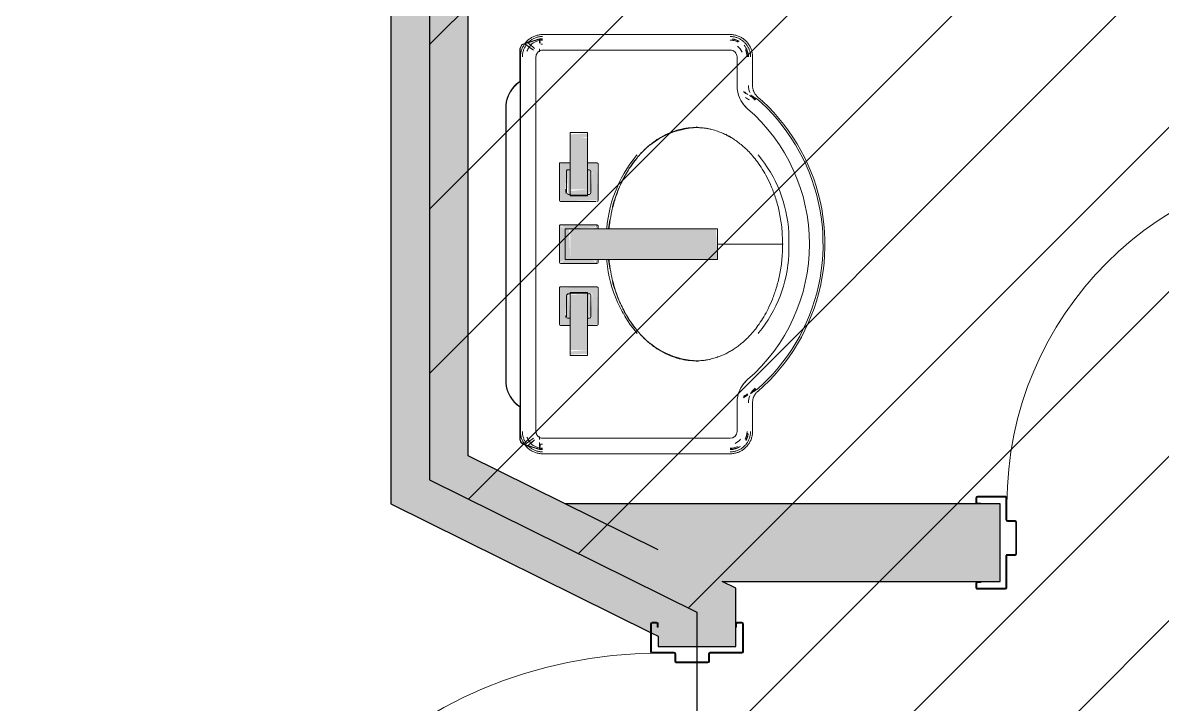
# Model space of a CAD drawing. Header units: inches. Extents: x -356 to 6227, y -17 to 1548.
# Drawn here: x 2505.5 to 2579.1, y 1205.7 to 1249.6 of the extents above; entities that cross this region are included whole.
import ezdxf

# ---------------------------------------------------------------- set-up
doc = ezdxf.new("R2010")
doc.units = ezdxf.units.IN
doc.header["$MEASUREMENT"] = 0
for name, color, linetype, lineweight in [('A-DETL-GENF-1', 8, 'Continuous', 9), ('A-DETL-WIDE', 214, 'Continuous', 25), ('A-DOOR', 31, 'Continuous', 9), ('A-DOOR-FRAM', 31, 'Continuous', 13), ('I-WALL', 2, 'Continuous', 9), ('I-WALL-1', 2, 'Continuous', 25), ('P-SANR-FIXT', 6, 'Continuous', 9)]:
    doc.layers.add(name, color=color, linetype=linetype, lineweight=lineweight)

# ---------------------------------------------------------------- blocks, each defined once
blk = doc.blocks.new('Hollow Metal Frame - 30 x 84-760306-AREA DIAGRAM - 2ND FLOOR - EXISTING')
at = {"layer": 'A-DOOR'}
for p, q in [((-11, -2.5), (-9.875, -2.5)), ((-11, -24.5), (-11, -2.5)), ((-9.875, -2.5), (-9.875, -24.5)), ((-9.875, -24.5), (-11, -24.5))]:
    blk.add_line(p, q, dxfattribs=at)
blk.add_arc((-11, -2.5), 22, 270, 360, dxfattribs=at)
at = {"layer": 'A-DOOR-FRAM'}
for p, q in [((-11.101, 3.001), (-12.899, 3.001)), ((12.899, 3.001), (11.101, 3.001)), ((-13, 2.9), (-13, 2.604)), ((-12.939, 2.604), (-12.939, 2.9)), ((-12.899, 2.94), (-11.101, 2.94)), ((-12.688, 2.564), (-12.899, 2.564)), ((-12.899, 2.503), (-12.688, 2.503)), ((-12.688, 2.503), (-12.688, 2.564)), ((-11.061, 2.9), (-11.061, 0.854)), ((-11, 0.854), (-11, 2.9)), ((11, 2.9), (11, 0.854)), ((11.061, 0.854), (11.061, 2.9)), ((11.101, 2.94), (12.899, 2.94)), ((12.687, 2.564), (12.687, 2.503)), ((12.899, 2.564), (12.687, 2.564)), ((12.687, 2.503), (12.899, 2.503)), ((12.939, 2.9), (12.939, 2.604)), ((13, 2.604), (13, 2.9)), ((-10.476, 0.814), (-10.96, 0.814)), ((-10.96, 0.752), (-10.476, 0.752)), ((10.96, 0.814), (10.476, 0.814)), ((10.476, 0.752), (10.96, 0.752)), ((-10.436, 0.712), (-10.436, -1.327)), ((-10.375, -1.327), (-10.375, 0.712)), ((10.375, 0.712), (10.375, -1.327)), ((10.436, -1.327), (10.436, 0.712)), ((-11.061, -1.468), (-11.061, -2.898)), ((-11, -2.898), (-11, -1.468)), ((-10.476, -1.367), (-10.96, -1.367)), ((-10.96, -1.428), (-10.476, -1.428)), ((10.96, -1.367), (10.476, -1.367)), ((10.476, -1.428), (10.96, -1.428)), ((11, -1.468), (11, -2.898)), ((11.061, -2.898), (11.061, -1.468)), ((-13, -2.601), (-13, -2.898)), ((-12.939, -2.898), (-12.939, -2.601)), ((-12.688, -2.5), (-12.899, -2.5)), ((-12.899, -2.561), (-12.688, -2.561)), ((-11.101, -2.938), (-12.899, -2.938)), ((-12.688, -2.561), (-12.688, -2.5)), ((12.899, -2.938), (11.101, -2.938)), ((12.899, -2.5), (12.687, -2.5)), ((12.687, -2.5), (12.687, -2.561)), ((12.687, -2.561), (12.899, -2.561)), ((12.939, -2.601), (12.939, -2.898)), ((13, -2.898), (13, -2.601)), ((-12.899, -2.999), (-11.101, -2.999)), ((11.101, -2.999), (12.899, -2.999))]:
    blk.add_line(p, q, dxfattribs=at)
for centre, radius, start, end in [((-12.899, 2.9), 0.101, 90, 180), ((-11.101, 2.9), 0.101, 360, 90), ((11.101, 2.9), 0.101, 90, 180), ((12.899, 2.9), 0.101, 360, 90), ((-12.899, 2.604), 0.101, 180, 270), ((-12.899, 2.9), 0.04, 90, 180), ((-12.899, 2.604), 0.04, 180, 270), ((-11.101, 2.9), 0.04, 0, 90), ((11.101, 2.9), 0.04, 90, 180), ((12.899, 2.9), 0.04, 0, 90), ((12.899, 2.604), 0.101, 270, 360), ((12.899, 2.604), 0.04, 270, 360), ((-10.96, 0.854), 0.101, 180, 270), ((-10.96, 0.854), 0.04, 180, 270), ((-10.476, 0.712), 0.101, 360, 90), ((-10.476, 0.712), 0.04, 360, 90), ((10.476, 0.712), 0.101, 90, 180), ((10.476, 0.712), 0.04, 90, 180), ((10.96, 0.854), 0.04, 270, 0), ((10.96, 0.854), 0.101, 270, 0), ((-10.96, -1.468), 0.101, 90, 180), ((-10.96, -1.468), 0.04, 90, 180), ((-10.476, -1.327), 0.04, 270, 0), ((-10.476, -1.327), 0.101, 270, 360), ((10.476, -1.327), 0.101, 180, 270), ((10.476, -1.327), 0.04, 180, 270), ((10.96, -1.468), 0.101, 0, 90), ((10.96, -1.468), 0.04, 360, 90), ((-12.899, -2.601), 0.101, 90, 180), ((-12.899, -2.898), 0.101, 180, 270), ((-12.899, -2.601), 0.04, 90, 180), ((-12.899, -2.898), 0.04, 180, 270), ((-11.101, -2.898), 0.04, 270, 0), ((-11.101, -2.898), 0.101, 270, 360), ((11.101, -2.898), 0.101, 180, 270), ((11.101, -2.898), 0.04, 180, 270), ((12.899, -2.601), 0.101, 0, 90), ((12.899, -2.601), 0.04, 0, 90), ((12.899, -2.898), 0.101, 270, 0), ((12.899, -2.898), 0.04, 270, 0)]:
    blk.add_arc(centre, radius, start, end, dxfattribs=at)
blk = doc.blocks.new('Hollow Metal Frame - 29 x 80-760307-AREA DIAGRAM - 2ND FLOOR - EXISTING')
at = {"layer": 'A-DOOR'}
for p, q in [((-13.375, 31.5), (-14.5, 31.5)), ((-14.5, 31.5), (-14.5, 2.5)), ((-13.375, 2.5), (-13.375, 31.5)), ((-14.5, 2.5), (-13.375, 2.5))]:
    blk.add_line(p, q, dxfattribs=at)
blk.add_arc((-14.5, 2.5), 29, 0, 90, dxfattribs=at)
at = {"layer": 'A-DOOR-FRAM'}
for p, q in [((-16.399, 2.999), (-14.601, 2.999)), ((14.601, 2.999), (16.399, 2.999)), ((-16.5, 2.601), (-16.5, 2.897)), ((-16.439, 2.897), (-16.439, 2.601)), ((-14.601, 2.937), (-16.399, 2.937)), ((-16.399, 2.561), (-16.188, 2.561)), ((-16.188, 2.5), (-16.399, 2.5)), ((-16.188, 2.561), (-16.188, 2.5)), ((-14.561, 1.468), (-14.561, 2.897)), ((-14.5, 2.897), (-14.5, 1.468)), ((14.5, 1.468), (14.5, 2.897)), ((14.561, 2.897), (14.561, 1.468)), ((16.399, 2.937), (14.601, 2.937)), ((16.187, 2.561), (16.399, 2.561)), ((16.187, 2.5), (16.187, 2.561)), ((16.399, 2.5), (16.187, 2.5)), ((16.439, 2.601), (16.439, 2.897)), ((16.5, 2.897), (16.5, 2.601)), ((-14.46, 1.428), (-13.976, 1.428)), ((-13.976, 1.367), (-14.46, 1.367)), ((-13.936, 0), (-13.936, 1.327)), ((-13.875, 1.327), (-13.875, 0)), ((13.875, 0), (13.875, 1.327)), ((13.936, 1.327), (13.936, 0)), ((13.976, 1.428), (14.46, 1.428)), ((14.46, 1.367), (13.976, 1.367)), ((-13.936, -0.712), (-13.936, 0)), ((-13.875, 0), (-13.875, -0.712)), ((13.875, -0.712), (13.875, 0)), ((13.936, 0), (13.936, -0.712)), ((-14.561, -2.9), (-14.561, -0.854)), ((-14.5, -0.854), (-14.5, -2.9)), ((-14.46, -0.752), (-13.976, -0.752)), ((-13.976, -0.814), (-14.46, -0.814)), ((13.976, -0.752), (14.46, -0.752)), ((14.46, -0.814), (13.976, -0.814)), ((14.5, -2.9), (14.5, -0.854)), ((14.561, -0.854), (14.561, -2.9)), ((-16.5, -2.9), (-16.5, -2.604)), ((-16.439, -2.604), (-16.439, -2.9)), ((-16.399, -2.503), (-16.188, -2.503)), ((-16.188, -2.564), (-16.399, -2.564)), ((-16.399, -2.94), (-14.601, -2.94)), ((-16.188, -2.503), (-16.188, -2.564)), ((14.601, -2.94), (16.399, -2.94)), ((16.187, -2.503), (16.399, -2.503)), ((16.187, -2.564), (16.187, -2.503)), ((16.399, -2.564), (16.187, -2.564)), ((16.439, -2.9), (16.439, -2.604)), ((16.5, -2.604), (16.5, -2.9)), ((-14.601, -3.001), (-16.399, -3.001)), ((16.399, -3.001), (14.601, -3.001))]:
    blk.add_line(p, q, dxfattribs=at)
for centre, radius, start, end in [((-16.399, 2.897), 0.101, 90, 180), ((-14.601, 2.897), 0.101, 0, 90), ((14.601, 2.897), 0.101, 90, 180), ((16.399, 2.897), 0.101, 360, 90), ((-16.399, 2.601), 0.101, 180, 270), ((-16.399, 2.897), 0.04, 90, 180), ((-16.399, 2.601), 0.04, 180, 270), ((-14.601, 2.897), 0.04, 0, 90), ((14.601, 2.897), 0.04, 90, 180), ((16.399, 2.897), 0.04, 360, 90), ((16.399, 2.601), 0.04, 270, 360), ((16.399, 2.601), 0.101, 270, 360), ((-14.46, 1.468), 0.101, 180, 270), ((-14.46, 1.468), 0.04, 180, 270), ((-13.976, 1.327), 0.101, 0, 90), ((-13.976, 1.327), 0.04, 0, 90), ((13.976, 1.327), 0.101, 90, 180), ((13.976, 1.327), 0.04, 90, 180), ((14.46, 1.468), 0.101, 270, 360), ((14.46, 1.468), 0.04, 270, 360), ((-13.976, -0.712), 0.101, 270, 360), ((-13.976, -0.712), 0.04, 270, 360), ((13.976, -0.712), 0.101, 180, 270), ((13.976, -0.712), 0.04, 180, 270), ((-14.46, -0.854), 0.101, 90, 180), ((-14.46, -0.854), 0.04, 90, 180), ((14.46, -0.854), 0.101, 0, 90), ((14.46, -0.854), 0.04, 0, 90), ((-16.399, -2.604), 0.101, 90, 180), ((-16.399, -2.9), 0.101, 180, 270), ((-16.399, -2.604), 0.04, 90, 180), ((-16.399, -2.9), 0.04, 180, 270), ((-14.601, -2.9), 0.101, 270, 360), ((-14.601, -2.9), 0.04, 270, 0), ((14.601, -2.9), 0.101, 180, 270), ((14.601, -2.9), 0.04, 180, 270), ((16.399, -2.604), 0.101, 360, 90), ((16.399, -2.604), 0.04, 0, 90), ((16.399, -2.9), 0.04, 270, 360), ((16.399, -2.9), 0.101, 270, 0)]:
    blk.add_arc(centre, radius, start, end, dxfattribs=at)
blk = doc.blocks.new('Pedestal_Sink_7089 - Pedestal_Sink_7089-V12-AREA DIAGRAM - 2ND FLOOR - EXISTING')
at = {"layer": 'P-SANR-FIXT'}
for points in [[(-5.576, 6.303), (-5.534, 5.681), (-5.111, 5.681), (-5.111, 5.958), (-5.111, 5.998), (-3.656, 5.906), (-3.545, 5.681), (-3.536, 4.245), (-4.995, 4.341), (-5.162, 4.561), (-5.576, 4.561), (-5.503, 3.881), (-3.085, 3.955), (-3.144, 6.361), (-5.518, 6.361)], [(-5.157, 5.998), (-4.93, 5.906), (-4.93, 5.998)], [(-1.321, 5.996), (-1.321, 5.665), (0.648, 5.754), (0.648, 5.996), (0.497, 5.996)], [(2.425, 6.303), (2.499, 3.881), (4.917, 3.955), (4.902, 4.561), (4.4, 4.466), (4.335, 4.341), (4.335, 4.245), (2.991, 4.341), (2.885, 4.561), (2.978, 5.872), (2.996, 5.906), (2.996, 5.998), (4.393, 5.906), (4.499, 5.681), (4.917, 5.681), (4.858, 6.361), (2.484, 6.361)], [(2.827, 5.998), (3.211, 5.906), (3.211, 5.998)], [(-7.461, 5.681), (-7.404, 4.561), (-7.163, 4.561), (-7.251, 5.681), (-7.404, 5.681)], [(-7.163, 4.561), (-3.848, 4.561), (-3.848, 5.681), (-7.163, 5.681)], [(-3.848, 4.561), (-3.545, 4.561), (-3.602, 5.681), (-3.848, 5.681)], [(-3.494, 4.561), (-3.451, 4.561), (-3.451, 5.681)], [(-1.321, 2.256), (-1.321, -2.93), (0.648, -2.93), (0.648, 5.665), (-1.321, 5.665), (-1.321, 3.107)], [(2.885, 4.561), (3.188, 4.561), (3.098, 5.681), (2.885, 5.681)], [(3.188, 5.681), (3.211, 4.561), (6.503, 4.561), (6.503, 5.681), (3.211, 5.681)], [(6.503, 5.035), (6.591, 4.561), (6.801, 4.561), (6.744, 5.681), (6.503, 5.681)], [(-1.321, -3.132), (-1.321, -3.814), (0.648, -3.747), (0.648, -2.93), (-1.321, -2.93)], [(-9.701, -5.29), (-9.525, -5.428), (-9.684, -5.3)]]:
    blk.add_hatch(color=256, dxfattribs=at).paths.add_polyline_path(points, flags=0)
h = blk.add_hatch(color=256, dxfattribs=at)
h.paths.add_polyline_path([(-5.111, 5.681), (-3.595, 5.791), (-3.656, 5.906), (-5.053, 5.906)], flags=0)
h.paths.add_polyline_path([(-5.111, 4.561), (-4.93, 4.341), (-3.602, 4.436), (-3.602, 4.561), (-4.93, 4.561)], flags=0)
h = blk.add_hatch(color=256, dxfattribs=at)
h.paths.add_polyline_path([(-1.576, 4.145), (-1.576, 3.955), (-1.321, 4.235), (-1.344, 6.033), (-1.576, 6.303), (-1.576, 5.665)], flags=0)
h.paths.add_polyline_path([(0.648, 6.007), (0.734, 4.145), (0.915, 3.955), (0.915, 6.303), (0.672, 6.033)], flags=0)
h.paths.add_polyline_path([(-1.518, 6.361), (-1.321, 6.007), (0.663, 6.033), (0.856, 6.361), (0.497, 6.361)], flags=0)
h.paths.add_polyline_path([(-1.503, 3.881), (-1.321, 3.911), (-1.368, 4.145)], flags=0)
h.paths.add_polyline_path([(0.648, 4.145), (0.648, 3.881), (0.841, 3.881), (0.648, 4.235)], flags=0)
h = blk.add_hatch(color=256, dxfattribs=at)
h.paths.add_polyline_path([(2.876, 4.561), (3.098, 4.341), (4.335, 4.341), (4.451, 4.561), (2.885, 4.561)], flags=0)
h.paths.add_polyline_path([(2.876, 5.681), (4.451, 5.681), (4.393, 5.906), (2.942, 5.804), (2.885, 5.698)], flags=0)
for p, q in [((8.604, 9.836), (-9.277, 9.836)), ((-9.277, 9.836), (8.604, 9.836)), ((-9.277, 9.836), (-9.276, 9.813)), ((-9.276, 9.813), (8.603, 9.813)), ((8.604, 9.836), (8.603, 9.813)), ((-13.231, 8.733), (-13.114, 8.85)), ((-13.101, 8.831), (-13.212, 8.721)), ((-13.212, 8.721), (-13.101, 8.831)), ((-13.114, 8.85), (-12.93, 8.929)), ((-13.114, 8.85), (-13.101, 8.831)), ((-12.926, 8.907), (-13.101, 8.831)), ((-13.101, 8.831), (-12.926, 8.907)), ((-12.93, 8.929), (-10.806, 8.929)), ((-12.93, 8.929), (-12.926, 8.907)), ((-12.926, 8.907), (12.256, 8.907)), ((11.734, 8.885), (-12.407, 8.885)), ((10.133, 8.929), (12.261, 8.929)), ((12.261, 8.929), (12.256, 8.907)), ((12.518, 8.786), (12.256, 8.907)), ((12.256, 8.907), (12.518, 8.786)), ((12.261, 8.929), (12.536, 8.802)), ((-13.582, 7.654), (-13.231, 8.733)), ((-13.212, 8.721), (-13.56, 7.65)), ((-13.56, 7.65), (-13.212, 8.721)), ((-13.257, 8.606), (-13.405, 8.496)), ((-13.184, 8.508), (-13.257, 8.606)), ((-13.257, 8.606), (-12.848, 8.052)), ((-13.231, 8.733), (-13.212, 8.721)), ((-13.138, 8.445), (-13.182, 8.506)), ((-13.182, 8.506), (-13.12, 8.42)), ((-13.173, 8.223), (-13.045, 8.319)), ((-12.848, 8.052), (-13.073, 8.357)), ((12.372, 8.318), (12.5, 8.223)), ((12.536, 8.802), (12.518, 8.786)), ((12.887, 7.65), (12.518, 8.786)), ((12.518, 8.786), (12.887, 7.65)), ((12.536, 8.802), (12.909, 7.654)), ((12.732, 8.496), (12.585, 8.605)), ((-13.851, 7.453), (-13.851, -4.647)), ((-13.582, 7.654), (-13.56, 7.65)), ((-13.582, 7.453), (-13.582, 7.654)), ((-13.56, 7.65), (-13.124, 7.65)), ((-13.56, 7.453), (-13.56, 7.65)), ((-13.239, 7.453), (-13.239, 7.599)), ((-12.922, 7.65), (-12.743, 7.65)), ((-12.849, -4.647), (-12.849, 7.453)), ((-12.662, 7.801), (-12.743, 7.74)), ((-12.663, 7.8), (-12.743, 7.74)), ((11.734, 7.884), (-12.407, 7.884)), ((12.071, 7.74), (11.988, 7.802)), ((12.071, 7.74), (11.989, 7.801)), ((12.07, 7.65), (12.249, 7.65)), ((12.177, 7.453), (12.177, -4.647)), ((12.566, 7.565), (12.566, 7.453)), ((12.626, 7.65), (12.887, 7.65)), ((12.909, 7.654), (12.887, 7.65)), ((12.887, 7.65), (12.887, 7.453)), ((12.909, 7.654), (12.909, 7.453)), ((13.178, -4.647), (13.178, 7.453)), ((-5.576, 6.303), (-5.576, 5.681)), ((-3.144, 6.361), (-5.518, 6.361)), ((-3.656, 5.906), (-5.053, 5.906)), ((-3.085, 3.955), (-3.085, 6.303)), ((-1.576, 6.303), (-1.576, 3.955)), ((0.856, 6.361), (-1.518, 6.361)), ((0.648, 6.007), (-1.321, 6.007)), ((-1.321, 5.665), (-1.321, 6.007)), ((0.648, 6.007), (-1.321, 6.007)), ((0.648, 6.007), (0.648, 5.665)), ((0.915, 3.955), (0.915, 6.303)), ((2.425, 6.303), (2.425, 4.03)), ((4.858, 6.361), (2.484, 6.361)), ((4.393, 5.906), (2.996, 5.906)), ((4.917, 5.681), (4.917, 6.303)), ((-7.516, 5.681), (-7.516, 4.561)), ((-7.469, 5.681), (-7.516, 5.681)), ((-7.516, 5.681), (-7.163, 5.681)), ((-7.163, 5.681), (-3.848, 5.681)), ((-5.111, 5.848), (-5.111, 5.681)), ((-3.848, 5.681), (-3.494, 5.681)), ((-3.536, 5.681), (-3.536, 5.786)), ((-3.451, 5.681), (-3.536, 5.681)), ((-3.494, 5.681), (-3.451, 5.681)), ((-3.494, 5.681), (-3.494, 4.561)), ((-3.451, 4.561), (-3.451, 5.681)), ((-1.321, -2.93), (-1.321, 5.665)), ((0.648, 5.665), (0.648, -2.93)), ((2.791, 5.681), (2.834, 5.681)), ((2.791, 5.681), (2.791, 4.561)), ((2.834, 5.681), (3.188, 5.681)), ((2.834, 5.681), (2.834, 4.561)), ((2.876, 5.786), (2.876, 5.681)), ((3.188, 5.681), (6.503, 5.681)), ((4.451, 5.681), (4.451, 5.848)), ((6.503, 5.681), (6.856, 5.681)), ((6.856, 5.681), (6.809, 5.681)), ((6.856, 4.561), (6.856, 5.681)), ((-7.163, 4.561), (-7.516, 4.561)), ((-7.516, 4.561), (-7.469, 4.561)), ((-3.848, 4.561), (-7.163, 4.561)), ((-5.576, 4.561), (-5.576, 3.955)), ((-5.111, 4.561), (-5.111, 4.457)), ((-3.494, 4.561), (-3.848, 4.561)), ((-3.536, 4.456), (-3.536, 4.561)), ((-3.451, 4.561), (-3.494, 4.561)), ((2.834, 4.561), (2.791, 4.561)), ((2.791, 4.561), (2.876, 4.561)), ((3.188, 4.561), (2.834, 4.561)), ((2.876, 4.561), (2.876, 4.456)), ((6.503, 4.561), (3.188, 4.561)), ((4.451, 4.457), (4.451, 4.561)), ((4.917, 3.955), (4.917, 4.561)), ((6.856, 4.561), (6.503, 4.561)), ((6.809, 4.561), (6.856, 4.561)), ((-5.503, 3.881), (-3.159, 3.881)), ((-4.995, 4.341), (-3.651, 4.341)), ((-1.503, 3.881), (-1.321, 3.881)), ((0.648, 3.881), (0.841, 3.881)), ((2.499, 3.881), (4.843, 3.881)), ((2.991, 4.341), (4.335, 4.341)), ((-1.321, -3.835), (-1.321, -2.93)), ((0.648, -2.93), (0.648, -3.835)), ((-1.321, -3.82), (-1.321, -3.835)), ((-1.321, -3.835), (0.648, -3.835)), ((-1.321, -3.835), (0.648, -3.835)), ((-0.336, -3.823), (-0.336, -8.059)), ((0.648, -3.835), (0.648, -3.82)), ((-10.559, -5.089), (-12.407, -5.089)), ((11.734, -5.089), (9.886, -5.089)), ((-12.407, -6.09), (-10.559, -6.09)), ((9.886, -6.09), (11.734, -6.09))]:
    blk.add_line(p, q, dxfattribs=at)
at = {"layer": 'P-SANR-FIXT', "flags": 128}
for points in [[(-12.407, 8.885), (-12.465, 8.884), (-12.522, 8.881), (-12.579, 8.875), (-12.635, 8.867), (-12.692, 8.857), (-12.748, 8.844), (-12.803, 8.829), (-12.858, 8.812), (-12.912, 8.793), (-12.965, 8.772), (-13.017, 8.749), (-13.069, 8.723), (-13.119, 8.696), (-13.168, 8.666), (-13.216, 8.635), (-13.257, 8.606)], [(12.585, 8.605), (12.539, 8.638), (12.491, 8.669), (12.441, 8.698), (12.391, 8.726), (12.34, 8.751), (12.287, 8.774), (12.234, 8.795), (12.18, 8.814), (12.125, 8.831), (12.07, 8.845), (12.014, 8.858), (11.957, 8.868), (11.901, 8.875), (11.844, 8.881), (11.786, 8.884), (11.734, 8.885)], [(-13.405, 8.496), (-13.446, 8.455), (-13.485, 8.412), (-13.523, 8.369), (-13.559, 8.323), (-13.592, 8.277), (-13.624, 8.228), (-13.655, 8.179), (-13.683, 8.129), (-13.709, 8.077), (-13.732, 8.025), (-13.754, 7.971), (-13.774, 7.917), (-13.791, 7.862), (-13.807, 7.806), (-13.82, 7.75), (-13.83, 7.693), (-13.839, 7.636), (-13.845, 7.579), (-13.849, 7.521), (-13.85, 7.463), (-13.851, 7.453)], [(-13.324, 8.4), (-13.361, 8.363), (-13.397, 8.324), (-13.431, 8.283), (-13.463, 8.242), (-13.494, 8.199), (-13.523, 8.155), (-13.55, 8.11), (-13.576, 8.063), (-13.599, 8.016), (-13.621, 7.968), (-13.64, 7.919), (-13.658, 7.87), (-13.674, 7.819), (-13.687, 7.768), (-13.699, 7.717), (-13.708, 7.665), (-13.716, 7.613), (-13.721, 7.56), (-13.724, 7.508), (-13.726, 7.455), (-13.726, 7.453)], [(-12.407, 8.76), (-12.46, 8.759), (-12.512, 8.756), (-12.564, 8.751), (-12.616, 8.743), (-12.667, 8.734), (-12.718, 8.723), (-12.769, 8.709), (-12.818, 8.694), (-12.868, 8.676), (-12.916, 8.657), (-12.964, 8.636), (-13.011, 8.612), (-13.057, 8.587), (-13.102, 8.561), (-13.145, 8.532), (-13.182, 8.506)], [(12.511, 8.505), (12.468, 8.535), (12.424, 8.563), (12.379, 8.59), (12.333, 8.615), (12.286, 8.638), (12.239, 8.659), (12.19, 8.678), (12.141, 8.695), (12.091, 8.711), (12.04, 8.724), (11.989, 8.735), (11.938, 8.744), (11.886, 8.751), (11.834, 8.756), (11.781, 8.759), (11.734, 8.76)], [(12.585, 8.605), (12.575, 8.591), (12.545, 8.55), (12.496, 8.484), (12.431, 8.397), (12.353, 8.292), (12.266, 8.175), (12.174, 8.052)], [(12.174, 8.052), (12.249, 8.153), (12.32, 8.249), (12.384, 8.334), (12.437, 8.406), (12.478, 8.46), (12.502, 8.493), (12.511, 8.505)], [(12.511, 8.505), (12.495, 8.483), (12.448, 8.42), (12.372, 8.318)], [(12.372, 8.318), (12.399, 8.354), (12.425, 8.389)], [(12.425, 8.389), (12.512, 8.507), (12.567, 8.58), (12.585, 8.605)], [(12.5, 8.223), (12.507, 8.232), (12.515, 8.24), (12.522, 8.249), (12.529, 8.257), (12.536, 8.265), (12.544, 8.274), (12.551, 8.282), (12.558, 8.291)], [(13.053, 7.453), (13.052, 7.506), (13.048, 7.558), (13.043, 7.611), (13.036, 7.663), (13.026, 7.715), (13.015, 7.766), (13.001, 7.817), (12.986, 7.868), (12.968, 7.917), (12.948, 7.966), (12.927, 8.014), (12.904, 8.062), (12.878, 8.108), (12.851, 8.153), (12.822, 8.197), (12.792, 8.24), (12.759, 8.282), (12.725, 8.322), (12.69, 8.361), (12.653, 8.399), (12.651, 8.4)], [(13.178, 7.453), (13.176, 7.511), (13.173, 7.568), (13.167, 7.626), (13.159, 7.683), (13.149, 7.74), (13.136, 7.796), (13.121, 7.852), (13.104, 7.907), (13.085, 7.961), (13.064, 8.015), (13.04, 8.068), (13.014, 8.119), (12.987, 8.17), (12.957, 8.22), (12.925, 8.268), (12.892, 8.315), (12.857, 8.36), (12.819, 8.405), (12.78, 8.447), (12.74, 8.488), (12.732, 8.496)], [(-4.794, 2.256), (-4.679, 2.321), (-4.375, 2.477), (-4.066, 2.622), (-3.751, 2.753), (-3.431, 2.873), (-3.106, 2.979), (-2.777, 3.072), (-2.445, 3.152), (-2.11, 3.218), (-1.773, 3.271), (-1.434, 3.311), (-1.321, 3.32)], [(0.687, 3.318), (1.027, 3.281), (1.365, 3.231), (1.7, 3.167), (2.033, 3.09), (2.362, 3), (2.688, 2.897), (3.009, 2.78), (3.325, 2.651), (3.636, 2.51), (3.941, 2.356), (4.239, 2.19), (4.531, 2.012), (4.815, 1.823), (5.092, 1.622), (5.36, 1.411), (5.417, 1.363)], [(-6.09, 1.363), (-5.823, 1.577), (-5.549, 1.78), (-5.266, 1.972), (-4.976, 2.152), (-4.809, 2.247)], [(-13.851, -4.647), (-13.849, -4.704), (-13.846, -4.762), (-13.84, -4.82), (-13.832, -4.877), (-13.822, -4.934), (-13.809, -4.99), (-13.794, -5.046), (-13.777, -5.101), (-13.758, -5.155), (-13.737, -5.209), (-13.713, -5.262), (-13.687, -5.313), (-13.66, -5.364), (-13.63, -5.413), (-13.598, -5.462), (-13.565, -5.509), (-13.529, -5.554), (-13.492, -5.598), (-13.453, -5.641), (-13.413, -5.682), (-13.371, -5.721), (-13.327, -5.759), (-13.282, -5.795), (-13.235, -5.829), (-13.187, -5.861), (-13.138, -5.891), (-13.088, -5.92), (-13.036, -5.946), (-12.984, -5.97), (-12.93, -5.992), (-12.876, -6.012), (-12.821, -6.029), (-12.765, -6.045), (-12.709, -6.058), (-12.653, -6.069), (-12.596, -6.078), (-12.538, -6.084), (-12.481, -6.088), (-12.423, -6.09), (-12.407, -6.09)], [(-13.726, -4.647), (-13.724, -4.699), (-13.721, -4.752), (-13.716, -4.805), (-13.709, -4.857), (-13.699, -4.909), (-13.688, -4.96), (-13.674, -5.011), (-13.659, -5.061), (-13.641, -5.111), (-13.621, -5.16), (-13.6, -5.208), (-13.577, -5.256), (-13.551, -5.302), (-13.524, -5.347), (-13.495, -5.391), (-13.465, -5.434), (-13.432, -5.476), (-13.398, -5.516), (-13.363, -5.555), (-13.326, -5.592), (-13.287, -5.628), (-13.247, -5.663), (-13.206, -5.696), (-13.163, -5.727), (-13.12, -5.756), (-13.075, -5.784), (-13.029, -5.809), (-12.982, -5.833), (-12.934, -5.855), (-12.885, -5.875), (-12.835, -5.894), (-12.785, -5.91), (-12.734, -5.924), (-12.683, -5.936), (-12.631, -5.946), (-12.579, -5.954), (-12.527, -5.96), (-12.474, -5.963), (-12.422, -5.965), (-12.407, -5.965)], [(11.734, -5.965), (11.787, -5.964), (11.84, -5.961), (11.892, -5.956), (11.944, -5.948), (11.996, -5.939), (12.048, -5.927), (12.099, -5.914), (12.149, -5.898), (12.199, -5.881), (12.248, -5.861), (12.296, -5.839), (12.343, -5.816), (12.389, -5.791), (12.435, -5.764), (12.479, -5.735), (12.522, -5.704), (12.563, -5.672), (12.604, -5.638), (12.642, -5.602), (12.68, -5.565), (12.716, -5.527), (12.75, -5.487), (12.783, -5.445), (12.814, -5.403), (12.844, -5.359), (12.871, -5.314), (12.897, -5.268), (12.921, -5.221), (12.943, -5.173), (12.963, -5.124), (12.981, -5.075), (12.997, -5.025), (13.011, -4.974), (13.023, -4.923), (13.033, -4.871), (13.041, -4.819), (13.047, -4.766), (13.051, -4.714), (13.052, -4.661), (13.053, -4.647)], [(11.734, -6.09), (11.792, -6.089), (11.85, -6.085), (11.907, -6.08), (11.964, -6.072), (12.021, -6.061), (12.077, -6.049), (12.133, -6.034), (12.188, -6.017), (12.243, -5.997), (12.296, -5.976), (12.349, -5.953), (12.401, -5.927), (12.451, -5.899), (12.501, -5.87), (12.549, -5.838), (12.596, -5.804), (12.642, -5.769), (12.686, -5.732), (12.729, -5.693), (12.77, -5.652), (12.809, -5.61), (12.847, -5.566), (12.883, -5.521), (12.917, -5.474), (12.949, -5.427), (12.979, -5.377), (13.007, -5.327), (13.033, -5.276), (13.057, -5.223), (13.079, -5.17), (13.099, -5.116), (13.117, -5.061), (13.132, -5.005), (13.146, -4.949), (13.157, -4.892), (13.165, -4.835), (13.172, -4.778), (13.176, -4.72), (13.177, -4.662), (13.178, -4.647)], [(-10.559, -6.09), (-10.52, -6.091), (-10.481, -6.093), (-10.443, -6.097), (-10.404, -6.102), (-10.366, -6.109), (-10.328, -6.118), (-10.29, -6.128), (-10.253, -6.139), (-10.217, -6.152), (-10.181, -6.167), (-10.145, -6.182), (-10.11, -6.2), (-10.076, -6.218), (-10.043, -6.238), (-10.011, -6.26), (-9.979, -6.282), (-9.948, -6.306), (-9.919, -6.331), (-9.89, -6.357), (-9.862, -6.384), (-9.836, -6.413), (-9.825, -6.426)], [(-9.825, -6.426), (-9.489, -6.798), (-9.138, -7.158), (-8.773, -7.502), (-8.395, -7.832), (-8.004, -8.147), (-7.601, -8.446), (-7.186, -8.728), (-6.76, -8.993), (-6.323, -9.242), (-5.878, -9.472), (-5.423, -9.685), (-4.96, -9.879), (-4.49, -10.055), (-4.013, -10.211), (-3.531, -10.349), (-3.043, -10.467), (-2.551, -10.565), (-2.055, -10.644), (-1.556, -10.702), (-1.056, -10.741), (-0.554, -10.76), (-0.053, -10.759), (0.449, -10.737), (0.949, -10.696), (1.447, -10.634), (1.943, -10.553), (2.434, -10.452), (2.921, -10.332), (3.403, -10.192), (3.879, -10.033), (4.349, -9.854), (4.81, -9.658), (5.264, -9.443), (5.708, -9.21), (6.143, -8.959), (6.568, -8.692), (6.981, -8.407), (7.383, -8.106), (7.773, -7.79), (8.149, -7.458), (8.512, -7.111), (8.861, -6.75), (9.152, -6.426)], [(-9.73, -6.344), (-9.397, -6.713), (-9.05, -7.068), (-8.689, -7.41), (-8.315, -7.736), (-7.928, -8.048), (-7.528, -8.344), (-7.117, -8.623), (-6.696, -8.886), (-6.264, -9.132), (-5.823, -9.36), (-5.372, -9.57), (-4.914, -9.763), (-4.449, -9.937), (-3.977, -10.092), (-3.499, -10.228), (-3.016, -10.345), (-2.528, -10.442), (-2.038, -10.52), (-1.544, -10.578), (-1.049, -10.616), (-0.552, -10.635), (-0.055, -10.634), (0.441, -10.613), (0.936, -10.572), (1.429, -10.511), (1.92, -10.43), (2.407, -10.33), (2.889, -10.211), (3.366, -10.072), (3.837, -9.915), (4.302, -9.739), (4.759, -9.544), (5.208, -9.331), (5.648, -9.1), (6.079, -8.852), (6.499, -8.587), (6.909, -8.306), (7.306, -8.008), (7.692, -7.694), (8.065, -7.366), (8.424, -7.022), (8.769, -6.665), (9.057, -6.344)], [(-0.336, -8.435), (-0.678, -8.439), (-1.019, -8.43), (-1.36, -8.407), (-1.7, -8.37), (-2.038, -8.32), (-2.373, -8.256), (-2.706, -8.179), (-3.035, -8.089), (-3.361, -7.985), (-3.682, -7.869), (-3.998, -7.74), (-4.309, -7.598), (-4.614, -7.444), (-4.912, -7.278), (-5.204, -7.101), (-5.488, -6.911), (-5.765, -6.711), (-6.033, -6.499), (-6.09, -6.452)], [(5.417, -6.452), (5.15, -6.666), (4.876, -6.869), (4.593, -7.061), (4.303, -7.241), (4.006, -7.409), (3.702, -7.566), (3.393, -7.71), (3.078, -7.842), (2.758, -7.961), (2.433, -8.067), (2.105, -8.161), (1.772, -8.24), (1.437, -8.307), (1.1, -8.36), (0.761, -8.4), (0.42, -8.426), (0.079, -8.438), (-0.263, -8.437), (-0.336, -8.435)], [(9.152, -6.426), (9.178, -6.397), (9.205, -6.369), (9.233, -6.342), (9.262, -6.317), (9.293, -6.292), (9.324, -6.269), (9.356, -6.247), (9.389, -6.227), (9.423, -6.208), (9.457, -6.19), (9.492, -6.173), (9.528, -6.158), (9.564, -6.145), (9.601, -6.133), (9.639, -6.122), (9.676, -6.113), (9.714, -6.105), (9.753, -6.099), (9.791, -6.095), (9.83, -6.092), (9.869, -6.09), (9.886, -6.09)]]:
    blk.add_lwpolyline(points, dxfattribs=at)
at = {"layer": 'P-SANR-FIXT'}
for centre, radius, start, end in [((-9.101, 7.754), 2.089, 94.82263, 146.50905), ((-9.101, 7.754), 2.067, 94.84879, 147.1263), ((-9.101, 7.754), 2.089, 94.82263, 145.9754), ((8.428, 7.754), 2.067, 33.02356, 85.15121), ((8.428, 7.754), 2.089, 33.49095, 85.17737), ((8.428, 7.754), 2.089, 34.10513, 85.17737), ((-12.407, 7.453), 1.086, 134.83392, 180), ((-12.407, 7.453), 1.075, 109.8566, 126.36828), ((11.734, 7.453), 1.075, 53.60034, 69.92189), ((11.734, 7.453), 1.086, 0, 45.16608), ((-12.407, 7.453), 1.175, 156.3539, 163.03157), ((-12.407, 7.453), 0.442, 139.49461, 180), ((-12.407, 7.453), 0.442, 139.49461, 180), ((-12.407, 7.453), 0.431, 90, 126.36828), ((-12.407, 7.453), 0.431, 90, 126.23186), ((11.734, 7.453), 0.431, 53.76814, 90), ((11.734, 7.453), 0.431, 53.97116, 90), ((11.734, 7.453), 0.442, 0, 40.50539), ((11.734, 7.453), 0.442, 360, 40.50539), ((11.734, 7.453), 1.175, 16.9684, 23.6461), ((-5.518, 6.303), 0.0586, 90, 180), ((-5.053, 5.848), 0.0582, 90, 180), ((-3.656, 5.786), 0.12, 0, 90), ((-3.144, 6.303), 0.0586, 0, 90), ((-1.518, 6.303), 0.0586, 90, 180), ((-1.518, 6.303), 0.0586, 90, 180), ((-1.481, 6.266), 0.0332, 150, 165), ((0.819, 6.266), 0.0332, 15, 30), ((0.856, 6.303), 0.0586, 360, 90), ((0.856, 6.303), 0.0586, 360, 90), ((2.484, 6.303), 0.0586, 90, 180), ((2.996, 5.786), 0.12, 90, 180), ((4.393, 5.848), 0.0582, 0, 90), ((4.858, 6.303), 0.0586, 0, 90), ((-4.995, 4.457), 0.116, 180, 270), ((-3.651, 4.456), 0.115, 270, 0), ((2.991, 4.456), 0.115, 180, 270), ((4.335, 4.457), 0.116, 270, 360), ((-5.503, 3.955), 0.0737, 180, 270), ((-3.159, 3.955), 0.0737, 270, 360), ((-1.503, 3.955), 0.0737, 180, 270), ((-1.503, 3.955), 0.0737, 180, 270), ((-1.443, 4.015), 0.0709, 210, 225), ((0.781, 4.015), 0.0709, 315, 330), ((0.841, 3.955), 0.0737, 270, 360), ((0.841, 3.955), 0.0737, 270, 360), ((2.499, 3.955), 0.0737, 180, 270), ((4.843, 3.955), 0.0737, 270, 360), ((-0.614, -5.188), 8.414, 104.67265, 115.30627), ((-0.614, -5.188), 8.414, 94.85852, 98.85688), ((-0.059, -5.188), 8.414, 81.14312, 85.14148), ((-0.059, -5.188), 8.414, 64.69373, 75.32735), ((-0.614, -5.188), 8.414, 117.47904, 128.66617), ((-0.059, -5.188), 8.414, 51.33383, 62.52096), ((-2.705, -2.687), 5.154, 131.49538, 178.41647), ((2.032, -2.687), 5.154, 1.58353, 48.50462), ((-3.298, -1.739), 4.656, 189.13204, 193.86269), ((-2.705, -2.402), 5.154, 181.58353, 191.24753), ((2.032, -2.402), 5.154, 348.74594, 358.41647), ((2.625, -1.739), 4.656, 346.13731, 351.30553), ((2.625, -1.739), 4.884, 324.65821, 327.59274), ((-12.407, -4.647), 1.175, 180, 214.58699), ((-12.407, -4.647), 1.175, 180, 214.58922), ((-12.407, -4.647), 1.153, 180, 210), ((-12.407, -4.647), 1.086, 180, 205.71184), ((-12.407, -4.647), 0.832, 201.93228, 233.35391), ((-12.407, -4.647), 0.832, 201.93228, 233.35391), ((-12.407, -4.647), 0.442, 180, 270), ((-10.559, -7.061), 1.972, 65.43817, 90), ((-10.559, -7.061), 1.972, 40.87634, 90), ((2.625, -1.739), 4.909, 322.75072, 324.44609), ((9.886, -7.061), 1.972, 90, 139.12366), ((9.886, -7.061), 1.972, 90, 114.56183), ((11.734, -4.647), 0.442, 270, 0), ((11.734, -4.647), 0.832, 291.93228, 326.35396), ((11.734, -4.647), 0.832, 291.93228, 326.35396), ((11.734, -4.647), 1.086, 332.32118, 345.82562), ((11.734, -4.647), 1.153, 330.53178, 353.98754), ((11.734, -4.647), 1.175, 330.05652, 351.67471), ((11.734, -4.647), 1.175, 330.05773, 351.68059), ((11.734, -4.647), 1.086, 347.27899, 0), ((-12.407, -4.647), 1.175, 240.05652, 261.67471), ((-12.407, -4.647), 1.175, 240.05773, 261.68059), ((-12.407, -4.647), 1.153, 240.53178, 263.98754), ((-12.407, -4.647), 1.086, 242.32118, 255.82562), ((-12.407, -4.647), 1.086, 257.27899, 270), ((-10.559, -7.061), 1.239, 68.98505, 90), ((-3.298, -1.739), 7.892, 208.43335, 210.78208), ((-3.298, -1.739), 7.87, 208.57343, 211.01171), ((-3.298, -1.739), 7.842, 208.7473, 210.97224), ((-3.298, -1.739), 7.811, 208.94478, 211.09782), ((-10.559, -7.061), 1.972, 40.87634, 63.58254), ((-0.336, 1.786), 11.547, 220.87634, 319.12366), ((9.886, -7.061), 1.972, 116.41746, 139.12366), ((2.625, -1.739), 7.574, 326.81716, 328.9618), ((2.625, -1.739), 7.811, 328.83959, 331.05752), ((2.625, -1.739), 7.842, 330.01953, 331.25482), ((9.886, -7.061), 1.239, 90, 111.30418), ((11.734, -4.647), 1.175, 270, 310.06911), ((11.734, -4.647), 1.175, 270, 310.0609), ((11.734, -4.647), 1.086, 270, 295.71184), ((11.734, -4.647), 1.153, 270, 300), ((-10.559, -7.061), 1.239, 40.87634, 62.18051), ((-3.298, -1.739), 7.892, 212.79249, 215.58067), ((-3.298, -1.739), 7.87, 213.01651, 215.56556), ((-3.298, -1.739), 7.842, 214.02219, 215.5468), ((-3.298, -1.739), 7.811, 214.01963, 215.52549), ((9.886, -7.061), 1.239, 118.10871, 139.12366), ((2.625, -1.739), 7.811, 324.47496, 326.07316), ((2.625, -1.739), 7.842, 324.45367, 327.00776), ((2.625, -1.739), 7.87, 324.43492, 326.07316), ((2.625, -1.739), 7.892, 324.41981, 327.18653), ((2.625, -1.739), 7.811, 326.74322, 327.88893)]:
    blk.add_arc(centre, radius, start, end, dxfattribs=at)
blk.add_ellipse((37.031, 48.439), major_axis=(51.643, 38.42), ratio=0.707107, start_param=3.190184, end_param=3.19213, dxfattribs=at)
for points in [[(-9.276, 9.813), (-9.275, 9.802), (-9.275, 9.792), (-9.275, 9.784)], [(8.603, 9.813), (8.602, 9.802), (8.602, 9.792), (8.602, 9.784)], [(-13.1, 8.829), (-13.104, 8.835), (-13.108, 8.842), (-13.114, 8.85)], [(-13.326, 8.402), (-13.352, 8.432), (-13.392, 8.48), (-13.405, 8.496), (-13.405, 8.496)], [(-13.324, 8.4), (-13.324, 8.4), (-13.313, 8.386), (-13.261, 8.325), (-13.205, 8.261), (-13.173, 8.223)], [(12.732, 8.496), (12.732, 8.496), (12.691, 8.446), (12.519, 8.245), (12.362, 8.063), (12.281, 7.973)], [(12.467, 8.185), (12.523, 8.25), (12.617, 8.36), (12.651, 8.4), (12.651, 8.4)], [(12.651, 8.4), (12.651, 8.4), (12.64, 8.386), (12.588, 8.325), (12.532, 8.261), (12.5, 8.223)], [(12.653, 8.402), (12.679, 8.432), (12.719, 8.48), (12.732, 8.496), (12.732, 8.496)], [(-13.56, 7.65), (-13.549, 7.648), (-13.529, 7.645), (-13.51, 7.642), (-13.505, 7.641), (-13.504, 7.641)], [(-13.504, 7.641), (-13.498, 7.64), (-13.485, 7.638), (-13.468, 7.636), (-13.458, 7.634)], [(-13.458, 7.634), (-13.456, 7.634), (-13.433, 7.63), (-13.35, 7.617), (-13.276, 7.605), (-13.239, 7.599)], [(12.831, 7.641), (12.826, 7.64), (12.812, 7.638), (12.795, 7.636), (12.785, 7.634)], [(12.887, 7.65), (12.876, 7.648), (12.856, 7.645), (12.837, 7.642), (12.832, 7.641), (12.831, 7.641)]]:
    blk.add_open_spline(points, degree=3, dxfattribs=at)
for points, knots in [([(-13.405, 8.496), (-13.405, 8.496), (-13.375, 8.459), (-13.257, 8.321), (-13.107, 8.146), (-13.005, 8.03), (-12.954, 7.973)], [0, 0, 0, 0, 0.285714, 0.571429, 0.785714, 1, 1, 1, 1]), ([(-12.954, 7.973), (-13.01, 8.036), (-13.121, 8.163), (-13.243, 8.304), (-13.31, 8.384), (-13.324, 8.4), (-13.324, 8.4)], [0, 0, 0, 0, 0.285714, 0.571429, 0.785714, 1, 1, 1, 1]), ([(12.785, 7.634), (12.783, 7.634), (12.76, 7.63), (12.691, 7.619), (12.639, 7.611), (12.621, 7.608)], [0, 0, 0, 0, 0.3333333, 0.6666667, 0.8333333, 0.8333333, 0.8333333, 0.8333333]), ([(-6.299, 1.012), (-6.079, 1.21), (-5.621, 1.621), (-4.82, 2.127), (-3.962, 2.539), (-3.109, 2.836), (-2.318, 3.032), (-1.729, 3.127), (-1.406, 3.164), (-1.322, 3.173)], [-1.685697, -1.685697, -1.685697, -1.685697, -1.456923, -1.207935, -0.952955, -0.718609, -0.508349, -0.320864, -0.255572, -0.255572, -0.255572, -0.255572]), ([(0.649, 3.173), (0.733, 3.164), (1.056, 3.127), (1.645, 3.032), (2.436, 2.836), (3.289, 2.539), (4.147, 2.127), (4.948, 1.621), (5.407, 1.21), (5.626, 1.012)], [-1.430124, -1.430124, -1.430124, -1.430124, -1.364833, -1.177347, -0.967088, -0.732742, -0.477762, -0.228773, 0, 0, 0, 0]), ([(-7.856, -2.544), (-7.854, -2.344), (-7.849, -1.942), (-7.732, -1.338), (-7.529, -0.734), (-7.225, -0.132), (-6.819, 0.467), (-6.476, 0.826), (-6.299, 1.012)], [-1.034118, -1.034118, -1.034118, -1.034118, -0.878914, -0.722225, -0.558873, -0.385461, -0.199326, 0, 0, 0, 0]), ([(5.626, 1.012), (5.803, 0.826), (6.146, 0.467), (6.552, -0.132), (6.856, -0.734), (7.059, -1.338), (7.176, -1.942), (7.181, -2.344), (7.183, -2.544)], [-1.034118, -1.034118, -1.034118, -1.034118, -0.834791, -0.648656, -0.475245, -0.311893, -0.155203, 0, 0, 0, 0]), ([(-0.337, -8.032), (-0.694, -8.021), (-1.369, -8), (-2.314, -7.848), (-3.139, -7.641), (-3.856, -7.391), (-4.478, -7.116), (-5.015, -6.825), (-5.478, -6.527), (-5.874, -6.228), (-6.213, -5.933), (-6.5, -5.646), (-6.744, -5.37), (-6.949, -5.105), (-7.121, -4.853), (-7.269, -4.607), (-7.403, -4.355), (-7.528, -4.078), (-7.645, -3.763), (-7.748, -3.403), (-7.829, -2.992), (-7.847, -2.699), (-7.856, -2.544)], [-2.652104, -2.652104, -2.652104, -2.652104, -2.374428, -2.128551, -1.909941, -1.714648, -1.539479, -1.382313, -1.240742, -1.11272, -0.997029, -0.892475, -0.797427, -0.710962, -0.632736, -0.560293, -0.488225, -0.410954, -0.324633, -0.227742, -0.120163, 0, 0, 0, 0]), ([(7.183, -2.544), (7.173, -2.707), (7.154, -3.013), (7.066, -3.442), (6.956, -3.815), (6.83, -4.138), (6.696, -4.423), (6.552, -4.685), (6.388, -4.945), (6.193, -5.216), (5.96, -5.5), (5.681, -5.797), (5.349, -6.105), (4.957, -6.418), (4.495, -6.733), (3.953, -7.042), (3.32, -7.337), (2.584, -7.606), (1.731, -7.83), (0.745, -7.997), (0.039, -8.02), (-0.337, -8.032)], [-2.652105, -2.652105, -2.652105, -2.652105, -2.525971, -2.413684, -2.313142, -2.224153, -2.144515, -2.069202, -1.991511, -1.905836, -1.810716, -1.705942, -1.589595, -1.460052, -1.316133, -1.155737, -0.976005, -0.774576, -0.547904, -0.291506, 0, 0, 0, 0])]:
    blk.add_open_spline(points, degree=3, knots=knots, dxfattribs=at)

msp = doc.modelspace()

# ---------------------------------------------------------------- hatches: boundary and pattern name
at = {"layer": 'A-DETL-GENF-1'}
h = msp.add_hatch(dxfattribs=at)
h.set_pattern_fill('FP_4', color=256, style=0, pattern_type=2)
h.set_pattern_definition([(45, (1877.5226, 0), (-5.3033, 5.3033), [])])
h.paths.add_polyline_path([(2433.29, 1015.238), (2765.29, 1015.238), (2765.29, 1281.613), (2531.79, 1281.613), (2531.79, 1220.165), (2549.04, 1211.633), (2549.04, 1175.488), (2521.327, 1175.488), (2486.54, 1197.54), (2486.54, 1131.238), (2433.29, 1131.238), (2433.29, 1076.076)], flags=0)
at = {"layer": 'I-WALL'}
for points in [[(2534.29, 1216.14), (2534.29, 1218.929), (2531.79, 1220.165), (2531.79, 1276.613), (2529.29, 1276.613), (2529.29, 1218.613), (2532.147, 1217.199)], [(2534.29, 1218.929), (2534.29, 1276.613), (2531.79, 1276.613), (2531.79, 1220.165), (2532.951, 1219.591)], [(2546.54, 1212.87), (2546.54, 1215.659), (2534.29, 1221.718), (2534.29, 1218.929), (2546.102, 1213.086)], [(2546.54, 1210.081), (2546.54, 1212.87), (2534.29, 1218.929), (2534.29, 1216.14), (2546.041, 1210.327), (2546.102, 1210.297)]]:
    msp.add_hatch(color=256, dxfattribs=at).paths.add_polyline_path(points, flags=0)
h = msp.add_hatch(color=256, dxfattribs=at)
h.paths.add_polyline_path([(2555.617, 1213.613), (2568.602, 1213.613), (2568.602, 1218.613), (2540.568, 1218.613), (2550.676, 1213.613), (2555.157, 1213.613)], flags=0)
h.paths.add_polyline_path([(2591.477, 1213.613), (2612.54, 1213.613), (2612.54, 1218.613), (2591.477, 1218.613)], flags=0)
h = msp.add_hatch(color=256, dxfattribs=at)
h.paths.add_polyline_path([(2549.04, 1177.988), (2551.54, 1177.988), (2551.54, 1179.55), (2549.04, 1179.55), (2549.04, 1178.769)], flags=0)
h.paths.add_polyline_path([(2549.04, 1209.425), (2551.54, 1209.425), (2551.54, 1213.186), (2546.54, 1215.659), (2546.54, 1212.87), (2549.04, 1211.633), (2549.04, 1209.753)], flags=0)
h = msp.add_hatch(color=256, dxfattribs=at)
h.paths.add_polyline_path([(2549.04, 1177.988), (2549.04, 1179.55), (2546.54, 1179.55), (2546.54, 1177.988)], flags=0)
h.paths.add_polyline_path([(2546.54, 1209.425), (2549.04, 1209.425), (2549.04, 1211.633), (2546.54, 1212.87), (2546.54, 1210.081)], flags=0)

# ---------------------------------------------------------------- linework, layer by layer
at = {"layer": 'A-DETL-WIDE'}
for p, q in [((2531.79, 1281.613), (2531.79, 1220.165)), ((2531.79, 1220.165), (2549.04, 1211.633)), ((2549.04, 1211.633), (2549.04, 1175.488))]:
    msp.add_line(p, q, dxfattribs=at)
at = {"layer": 'I-WALL-1'}
for p, q in [((2529.29, 1276.613), (2529.29, 1218.613)), ((2534.29, 1221.718), (2534.29, 1276.613)), ((2546.54, 1215.659), (2534.29, 1221.718)), ((2529.29, 1218.613), (2546.041, 1210.327)), ((2568.602, 1218.613), (2540.568, 1218.613)), ((2568.602, 1213.613), (2568.602, 1218.613)), ((2550.676, 1213.613), (2568.602, 1213.613)), ((2551.54, 1213.186), (2550.676, 1213.613)), ((2551.54, 1209.425), (2551.54, 1213.186)), ((2546.082, 1210.307), (2546.54, 1210.081)), ((2546.54, 1210.081), (2546.54, 1209.425)), ((2546.54, 1209.425), (2551.54, 1209.425))]:
    msp.add_line(p, q, dxfattribs=at)

# ---------------------------------------------------------------- block references
at = {"layer": 'A-DOOR'}
for name, p, rotation in [('Hollow Metal Frame - 30 x 84-760306-AREA DIAGRAM - 2ND FLOOR - EXISTING', (2580.04, 1216.113), 180), ('Hollow Metal Frame - 29 x 80-760307-AREA DIAGRAM - 2ND FLOOR - EXISTING', (2549.04, 1194.488), 90.00000000000017)]:
    msp.add_blockref(name, p, dxfattribs=dict(at, rotation=rotation))
at = {"layer": 'P-SANR-FIXT', "rotation": 89.99999999999993}
msp.add_blockref('Pedestal_Sink_7089 - Pedestal_Sink_7089-V12-AREA DIAGRAM - 2ND FLOOR - EXISTING', (2546.54, 1235.699), dxfattribs=at)

doc.saveas('drawing.dxf')
